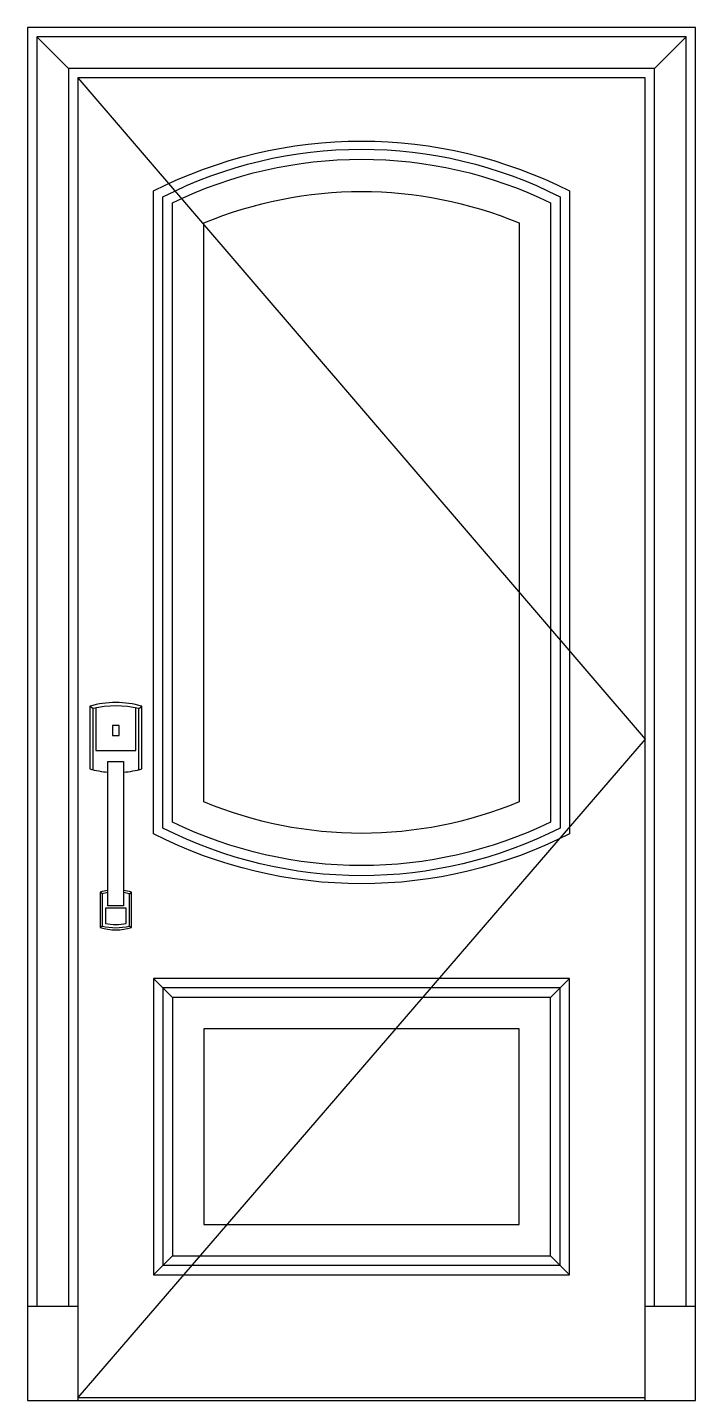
# Model space of a CAD drawing. Header units: metres. Extents: x 0 to 1060, y 0 to 2180.
import ezdxf

# ---------------------------------------------------------------- set-up
doc = ezdxf.new("R2010")
doc.units = ezdxf.units.M
for name, color, linetype in [('2', 2, 'Continuous'), ('3', 3, 'Continuous'), ('4', 4, 'Continuous'), ('7', 7, 'Continuous')]:
    doc.layers.add(name, color=color, linetype=linetype)

msp = doc.modelspace()

# ---------------------------------------------------------------- linework, layer by layer
at = {"layer": '2'}
msp.add_line((0, 0), (1060, 0), dxfattribs=at)
at = {"layer": '3'}
for p, q in [((65, 2115), (15, 2165)), ((995, 2115), (1045, 2165)), ((103.66, 1098.57), (98.69, 1102.39)), ((176.66, 1098.57), (181.64, 1102.39)), ((118.59, 804.63), (115.28, 807.19)), ((161.73, 804.63), (165.05, 807.19)), ((118.59, 753.34), (115.28, 750.78)), ((161.73, 753.34), (165.05, 750.78)), ((230, 640.08), (200, 670.08)), ((860, 670.08), (830, 640.08)), ((230, 229.74), (200, 199.74)), ((860, 199.74), (830, 229.74)), ((80, 5), (980, 5))]:
    msp.add_line(p, q, dxfattribs=at)
for points in [[(1045, 150), (1045, 2165), (15, 2165), (15, 150)], [(995, 150), (995, 2115), (65, 2115), (65, 150)], [(80, 2100), (980, 1050), (80, 5)], [(108.64, 1099.74), (108.64, 1032.27), (171.68, 1032.27), (171.68, 1099.74)]]:
    msp.add_lwpolyline(points, dxfattribs=at)
for points in [[(215, 1911.15, -0.24), (845, 1911.15), (845, 908.89, -0.24), (215, 908.89)], [(280, 1869.57, -0.2), (780, 1869.57), (780, 950.47, -0.2), (280, 950.47)], [(156.75, 781.47), (123.57, 781.47), (123.57, 757.32, 0.1), (156.75, 757.32), (156.75, 781.47)]]:
    msp.add_lwpolyline(points, format="xyb", close=True, dxfattribs=at)
for points in [[(176.66, 1001.55), (176.66, 1098.57, 0.12), (103.66, 1098.57), (103.66, 1001.55)], [(127.72, 806.41, 0.03), (118.59, 804.63), (118.59, 753.34, 0.12), (161.73, 753.34), (161.73, 804.63, 0.03), (152.6, 806.41)]]:
    msp.add_lwpolyline(points, format="xyb", dxfattribs=at)
for points in [[(215, 214.74), (845, 214.74), (845, 655.08), (215, 655.08)], [(280, 279.74), (780, 279.74), (780, 590.08), (280, 590.08)]]:
    msp.add_lwpolyline(points, close=True, dxfattribs=at)
at = {"layer": '4'}
msp.add_lwpolyline([(1060, 0), (1060, 2180), (0, 2180), (0, 0)], dxfattribs=at)
at = {"layer": '7'}
for p, q in [((0, 150), (80, 150)), ((980, 150), (1060, 150))]:
    msp.add_line(p, q, dxfattribs=at)
msp.add_lwpolyline([(980, 0), (980, 2100), (80, 2100), (80, 0)], dxfattribs=at)
for points in [[(200, 1920.37, -0.24), (860, 1920.37), (860, 899.68, -0.24), (200, 899.68)], [(230, 1901.8, -0.23), (830, 1901.8), (830, 918.24, -0.23), (230, 918.24)]]:
    msp.add_lwpolyline(points, format="xyb", close=True, dxfattribs=at)
for points in [[(152.6, 997.67, 0.05), (181.64, 1002.86), (181.64, 1102.39, 0.14), (98.69, 1102.39), (98.69, 1002.86, 0.05), (127.72, 997.67, 0.05)], [(127.72, 809.76, 0.03), (115.28, 807.19), (115.28, 750.78, 0.14), (165.05, 750.78), (165.05, 807.19, 0.03), (152.6, 809.76)]]:
    msp.add_lwpolyline(points, format="xyb", dxfattribs=at)
for points in [[(134.7, 1055.99), (145.63, 1055.99), (145.63, 1071.59), (134.7, 1071.59)], [(127.72, 785.41), (127.72, 1014.59), (152.6, 1014.59), (152.6, 785.41)], [(200, 199.74), (860, 199.74), (860, 670.08), (200, 670.08)], [(230, 229.74), (830, 229.74), (830, 640.08), (230, 640.08)]]:
    msp.add_lwpolyline(points, close=True, dxfattribs=at)

doc.saveas('drawing.dxf')
